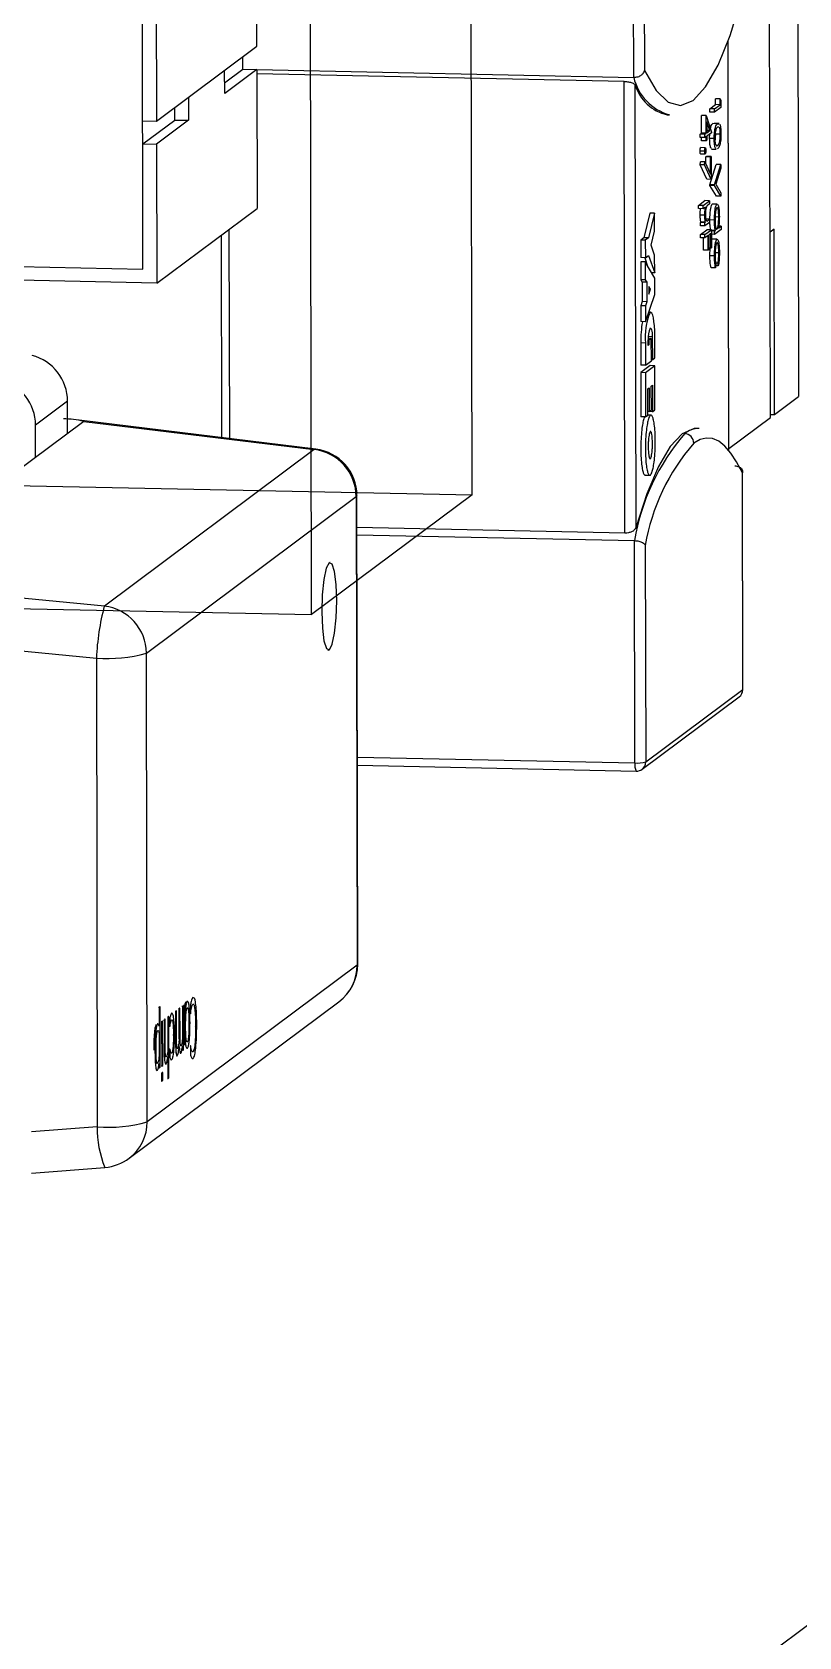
# Model space of a CAD drawing. Header units: millimetres. Extents: x -31.6 to 57.8, y -29 to 41.1.
# Drawn here: x -24.361 to -22.718, y -1.997 to 1.438 of the extents above; entities that cross this region are included whole.
import ezdxf

# ---------------------------------------------------------------- set-up
doc = ezdxf.new("R2010")
doc.units = ezdxf.units.MM

msp = doc.modelspace()

# ---------------------------------------------------------------- linework, layer by layer
at = {"color": 7, "linetype": 'Continuous', "lineweight": 25}
for p, q in [((-23.4181, 0.4471), (-23.4235, 3.4217)), ((-23.7619, 0.1909), (-23.7672, 3.1655)), ((-24.1231, 0.9307), (-24.1266, 2.8543)), ((-23.8793, 1.4075), (-23.8816, 2.6965)), ((-24.0964, 2.5364), (-24.0941, 1.2474)), ((-22.721, 1.8971), (-22.7188, 0.6577)), ((-22.779, 0.6128), (-22.7812, 1.8523)), ((-23.0718, 1.3409), (-23.0727, 1.8168)), ((-23.0495, 1.819), (-23.0487, 1.3553)), ((-22.8679, 0.5422), (-22.8695, 1.4192)), ((-22.8676, 0.5418), (-22.8692, 1.42)), ((-24.0941, 1.2474), (-23.8793, 1.4075)), ((-23.9087, 1.3585), (-23.9088, 1.3855)), ((-23.948, 1.3293), (-23.9087, 1.3585)), ((-23.9479, 1.3067), (-23.948, 1.3562)), ((-23.8792, 1.3579), (-23.9479, 1.3067)), ((-23.9087, 1.3585), (-23.8792, 1.3579)), ((-23.8792, 1.3579), (-23.8786, 1.0604)), ((-23.8792, 1.3577), (-23.0718, 1.3409)), ((-23.0921, 1.3323), (-23.8792, 1.3487)), ((-23.0904, 0.3654), (-23.0921, 1.3323)), ((-23.069, 1.325), (-23.0673, 0.3769)), ((-24.0548, 1.2496), (-24.0549, 1.2766)), ((-24.0254, 1.2986), (-24.0253, 1.249)), ((-22.9088, 1.2735), (-22.8965, 1.2827)), ((-22.899, 1.2733), (-22.9088, 1.2735)), ((-22.9088, 1.2664), (-22.9088, 1.2735)), ((-22.899, 1.2733), (-22.8866, 1.2825)), ((-22.8852, 1.2764), (-22.899, 1.2662)), ((-22.899, 1.2662), (-22.899, 1.2733)), ((-22.8867, 1.2947), (-22.8965, 1.2949)), ((-22.8965, 1.2827), (-22.8965, 1.2949)), ((-22.8866, 1.2825), (-22.8965, 1.2827)), ((-22.8866, 1.2825), (-22.8867, 1.2947)), ((-22.8867, 1.2947), (-22.8852, 1.2911)), ((-22.8852, 1.2911), (-22.8852, 1.2764)), ((-24.1237, 1.248), (-24.0941, 1.2474)), ((-24.1236, 1.1984), (-24.0548, 1.2496)), ((-24.0253, 1.249), (-24.094, 1.1978)), ((-24.0548, 1.2496), (-24.0253, 1.249)), ((-23.0002, 1.261), (-22.9953, 1.2609)), ((-22.9164, 1.259), (-22.9263, 1.2592)), ((-22.9262, 1.2216), (-22.9263, 1.2592)), ((-22.9164, 1.2214), (-22.9164, 1.259)), ((-22.9164, 1.259), (-22.9054, 1.2239)), ((-22.909, 1.2269), (-22.915, 1.2461)), ((-22.915, 1.2461), (-22.915, 1.2225)), ((-22.899, 1.2662), (-22.9088, 1.2664)), ((-22.892, 1.2418), (-22.9019, 1.242)), ((-22.8888, 1.2425), (-22.8987, 1.2428)), ((-22.892, 1.2418), (-22.8889, 1.2411)), ((-22.9294, 1.2193), (-22.9262, 1.2216)), ((-22.9195, 1.2191), (-22.9294, 1.2193)), ((-22.9294, 1.2121), (-22.9294, 1.2193)), ((-22.9195, 1.2119), (-22.9294, 1.2121)), ((-22.9164, 1.2214), (-22.9262, 1.2216)), ((-22.9262, 1.2053), (-22.9262, 1.2121)), ((-22.9163, 1.2051), (-22.9262, 1.2053)), ((-22.9195, 1.2191), (-22.9164, 1.2214)), ((-22.9195, 1.2119), (-22.9195, 1.2191)), ((-22.9163, 1.2143), (-22.9195, 1.2119)), ((-22.9163, 1.2051), (-22.9163, 1.2143)), ((-22.9149, 1.2062), (-22.9163, 1.2051)), ((-22.909, 1.2269), (-22.915, 1.227)), ((-22.915, 1.2225), (-22.909, 1.2269)), ((-22.9054, 1.2224), (-22.9149, 1.2153)), ((-22.9149, 1.2153), (-22.9149, 1.2062)), ((-22.8992, 1.2099), (-22.9091, 1.2101)), ((-22.9054, 1.2239), (-22.9054, 1.2224)), ((-22.8862, 1.2194), (-22.896, 1.2196)), ((-22.8894, 1.2345), (-22.892, 1.2347)), ((-24.1236, 1.1984), (-24.094, 1.1978)), ((-24.094, 1.1978), (-24.0935, 0.9003)), ((-22.9196, 1.1828), (-22.9295, 1.183)), ((-22.9288, 1.1775), (-22.919, 1.1773)), ((-22.9185, 1.1903), (-22.9284, 1.1905)), ((-22.9169, 1.1705), (-22.9155, 1.1715)), ((-22.9071, 1.1703), (-22.9169, 1.1705)), ((-22.9169, 1.1553), (-22.9169, 1.1705)), ((-22.9057, 1.1713), (-22.9155, 1.1715)), ((-22.9071, 1.1703), (-22.9057, 1.1713)), ((-22.907, 1.1335), (-22.9071, 1.1703)), ((-22.9057, 1.1713), (-22.9056, 1.1225)), ((-22.9049, 1.1876), (-22.8951, 1.1874)), ((-22.892, 1.195), (-22.8948, 1.1951)), ((-22.9296, 1.1539), (-22.929, 1.1605)), ((-22.9198, 1.1537), (-22.9296, 1.1539)), ((-22.9154, 1.1227), (-22.9296, 1.1539)), ((-22.9192, 1.1603), (-22.929, 1.1605)), ((-22.9198, 1.1537), (-22.9192, 1.1603)), ((-22.9056, 1.1225), (-22.9198, 1.1537)), ((-22.9192, 1.1603), (-22.907, 1.1335)), ((-22.9085, 1.1108), (-22.8948, 1.1546)), ((-22.8987, 1.1106), (-22.885, 1.1544)), ((-22.885, 1.1468), (-22.8958, 1.1122)), ((-22.885, 1.1544), (-22.8948, 1.1546)), ((-22.885, 1.1544), (-22.885, 1.1468)), ((-22.9056, 1.1225), (-22.9154, 1.1227)), ((-22.8987, 1.1106), (-22.9085, 1.1108)), ((-22.9085, 1.1098), (-22.9085, 1.1108)), ((-22.8987, 1.1096), (-22.9085, 1.1098)), ((-22.8947, 1.0865), (-22.9085, 1.1098)), ((-22.8987, 1.1096), (-22.8987, 1.1106)), ((-22.8849, 1.0863), (-22.8987, 1.1096)), ((-22.8958, 1.1122), (-22.8849, 1.0939)), ((-22.9328, 1.067), (-22.9191, 1.0772)), ((-22.923, 1.0668), (-22.9328, 1.067)), ((-22.9328, 1.0599), (-22.9328, 1.067)), ((-22.923, 1.0668), (-22.9092, 1.077)), ((-22.923, 1.0597), (-22.923, 1.0668)), ((-22.9092, 1.077), (-22.9191, 1.0772)), ((-22.9092, 1.0699), (-22.9147, 1.0658)), ((-22.9092, 1.077), (-22.9092, 1.0699)), ((-22.8936, 1.0696), (-22.9034, 1.0698)), ((-22.8849, 1.0863), (-22.8947, 1.0865)), ((-22.8849, 1.0939), (-22.8849, 1.0863)), ((-24.0935, 0.9003), (-23.8786, 1.0604)), ((-23.0369, 1.0505), (-23.0501, 0.9974)), ((-23.0271, 1.0503), (-23.0403, 0.9972)), ((-23.0271, 1.0503), (-23.0369, 1.0505)), ((-23.027, 1.0119), (-23.0271, 1.0503)), ((-22.923, 1.0597), (-22.9328, 1.0599)), ((-22.9194, 1.046), (-22.9292, 1.0462)), ((-22.929, 1.0301), (-22.9279, 1.0309)), ((-22.9181, 1.0307), (-22.9279, 1.0309)), ((-22.9181, 1.0633), (-22.923, 1.0597)), ((-22.9192, 1.0299), (-22.9181, 1.0307)), ((-22.9091, 1.0374), (-22.919, 1.0376)), ((-22.9145, 1.0334), (-22.9091, 1.0374)), ((-22.9091, 1.0374), (-22.9091, 1.0303)), ((-22.8987, 1.0355), (-22.9086, 1.0357)), ((-22.8896, 1.042), (-22.8994, 1.0422)), ((-23.9553, 1.0033), (-23.9545, 0.5696)), ((-23.9387, 1.0156), (-23.9379, 0.5676)), ((-23.0501, 0.9974), (-23.0567, 0.9925)), ((-23.0403, 0.9972), (-23.0501, 0.9974)), ((-23.0403, 0.9972), (-23.0469, 0.9923)), ((-23.0345, 0.9819), (-23.027, 1.0119)), ((-22.9192, 1.0299), (-22.929, 1.0301)), ((-22.929, 1.023), (-22.929, 1.0301)), ((-22.9192, 1.0228), (-22.929, 1.023)), ((-22.929, 1.0047), (-22.9152, 1.0149)), ((-22.9191, 1.0045), (-22.929, 1.0047)), ((-22.929, 0.9976), (-22.929, 1.0047)), ((-22.9191, 0.9974), (-22.929, 0.9976)), ((-22.9222, 0.971), (-22.9223, 0.9974)), ((-22.9091, 1.0303), (-22.9192, 1.0228)), ((-22.9192, 1.0228), (-22.9192, 1.0299)), ((-22.9191, 1.0045), (-22.9054, 1.0147)), ((-22.9191, 0.9974), (-22.9191, 1.0045)), ((-22.9124, 1.0023), (-22.9191, 0.9974)), ((-22.9054, 1.0147), (-22.9152, 1.0149)), ((-22.9124, 0.9708), (-22.9124, 1.0023)), ((-22.9068, 1.0065), (-22.911, 1.0034)), ((-22.911, 1.0034), (-22.911, 0.9719)), ((-22.9067, 0.975), (-22.9068, 1.0065)), ((-22.9054, 1.0147), (-22.9053, 0.9761)), ((-22.8968, 1.0132), (-22.9054, 1.0134)), ((-22.8985, 1.0119), (-22.9054, 1.0121)), ((-22.8985, 1.0048), (-22.9054, 1.005)), ((-22.8844, 1.0153), (-22.8985, 1.0048)), ((-22.8985, 1.0119), (-22.8968, 1.0132)), ((-22.8985, 1.0048), (-22.8985, 1.0119)), ((-22.8904, 1.018), (-22.8844, 1.0224)), ((-22.8844, 1.0224), (-22.8897, 1.0226)), ((-22.8844, 1.0224), (-22.8844, 1.0153)), ((-22.7711, 1.0159), (-22.7797, 1.0095)), ((-22.7704, 0.6192), (-22.7711, 1.0159)), ((-23.0469, 0.9923), (-23.0567, 0.9925)), ((-23.0567, 0.9925), (-23.0566, 0.9552)), ((-23.0469, 0.9923), (-23.0468, 0.955)), ((-23.0269, 0.9604), (-23.0345, 0.9819)), ((-22.9124, 0.9708), (-22.9222, 0.971)), ((-22.911, 0.9719), (-22.9124, 0.9708)), ((-22.9067, 0.975), (-22.911, 0.9751)), ((-22.9053, 0.9761), (-22.9067, 0.975)), ((-22.8935, 0.9943), (-22.9034, 0.9945)), ((-22.8894, 0.9654), (-22.8993, 0.9656)), ((-24.3891, 0.9362), (-24.1231, 0.9307)), ((-23.047, 0.9459), (-23.0568, 0.9461)), ((-23.0568, 0.9461), (-23.0568, 0.9079)), ((-23.0468, 0.955), (-23.0566, 0.9552)), ((-23.0482, 0.955), (-23.0419, 0.9371)), ((-23.047, 0.9459), (-23.0469, 0.9077)), ((-23.0268, 0.911), (-23.047, 0.9459)), ((-23.0468, 0.955), (-23.0402, 0.9599)), ((-23.0402, 0.9599), (-23.0268, 0.9222)), ((-23.0268, 0.9222), (-23.0269, 0.9604)), ((-22.8986, 0.9586), (-22.9084, 0.9588)), ((-22.8962, 0.9332), (-22.9061, 0.9334)), ((-22.8956, 0.9397), (-22.8962, 0.9332)), ((-22.8911, 0.9429), (-22.8961, 0.943)), ((-22.8905, 0.9375), (-22.8958, 0.9376)), ((-22.8905, 0.9375), (-22.8911, 0.9429)), ((-24.0935, 0.9003), (-24.389, 0.9065)), ((-23.0469, 0.9077), (-23.0568, 0.9079)), ((-23.0568, 0.9079), (-23.0537, 0.9026)), ((-23.0438, 0.9024), (-23.0537, 0.9026)), ((-23.0537, 0.9026), (-23.0536, 0.8609)), ((-23.0469, 0.9077), (-23.0438, 0.9024)), ((-23.0438, 0.9024), (-23.0438, 0.8607)), ((-23.0359, 0.8874), (-23.0392, 0.8933)), ((-23.0392, 0.8933), (-23.0392, 0.8767)), ((-23.0268, 0.9222), (-23.0334, 0.9223)), ((-23.0267, 0.8765), (-23.0268, 0.911)), ((-23.0536, 0.8609), (-23.0566, 0.8521)), ((-23.0438, 0.8607), (-23.0536, 0.8609)), ((-23.0438, 0.8607), (-23.0468, 0.8519)), ((-23.0467, 0.8179), (-23.0267, 0.8765)), ((-23.0359, 0.8874), (-23.0392, 0.8875)), ((-23.0392, 0.8767), (-23.0359, 0.8874)), ((-23.0468, 0.8519), (-23.0566, 0.8521)), ((-23.0566, 0.8521), (-23.0566, 0.8181)), ((-23.0468, 0.8519), (-23.0467, 0.8179)), ((-23.0367, 0.8376), (-23.04, 0.8377)), ((-23.0354, 0.8381), (-23.0398, 0.8382)), ((-23.0467, 0.8179), (-23.0566, 0.8181)), ((-23.0466, 0.7723), (-23.0565, 0.7725)), ((-23.0565, 0.7725), (-23.0564, 0.7252)), ((-23.0466, 0.7723), (-23.0466, 0.725)), ((-23.041, 0.7667), (-23.041, 0.7791)), ((-23.0392, 0.7784), (-23.041, 0.7784)), ((-23.0392, 0.7681), (-23.041, 0.7667)), ((-23.0392, 0.7681), (-23.041, 0.7681)), ((-23.034, 0.7822), (-23.0409, 0.7824)), ((-23.0319, 0.7858), (-23.0407, 0.786)), ((-23.034, 0.7822), (-23.0392, 0.7784)), ((-23.0392, 0.7784), (-23.0392, 0.7681)), ((-23.0339, 0.7344), (-23.034, 0.7822)), ((-23.0319, 0.7858), (-23.0318, 0.7364)), ((-23.0265, 0.7404), (-23.0266, 0.7872)), ((-23.0466, 0.725), (-23.0564, 0.7252)), ((-23.0363, 0.7239), (-23.0564, 0.709)), ((-23.0466, 0.725), (-23.0339, 0.7344)), ((-23.0265, 0.7237), (-23.0465, 0.7088)), ((-23.0265, 0.7237), (-23.0363, 0.7239)), ((-23.0318, 0.7364), (-23.0339, 0.7364)), ((-23.0318, 0.7364), (-23.0265, 0.7404)), ((-23.0263, 0.6292), (-23.0265, 0.7237)), ((-23.0465, 0.7088), (-23.0564, 0.709)), ((-23.0564, 0.709), (-23.0562, 0.6145)), ((-23.0465, 0.7088), (-23.0464, 0.6142)), ((-23.0414, 0.6746), (-23.0388, 0.6765)), ((-23.0413, 0.618), (-23.0414, 0.6746)), ((-23.0388, 0.6765), (-23.0387, 0.6259)), ((-23.034, 0.6801), (-23.0317, 0.6818)), ((-23.0339, 0.6295), (-23.034, 0.6801)), ((-23.0317, 0.6818), (-23.0316, 0.6252)), ((-22.7704, 0.6192), (-22.7188, 0.6577)), ((-24.2844, 0.6476), (-24.3531, 0.5963)), ((-24.2843, 0.5789), (-24.2844, 0.6476)), ((-23.0387, 0.6259), (-23.0413, 0.6259)), ((-23.0316, 0.6252), (-23.0413, 0.6254)), ((-23.0387, 0.6259), (-23.0339, 0.6295)), ((-23.0316, 0.6252), (-23.0263, 0.6292)), ((-22.779, 0.6194), (-22.7704, 0.6192)), ((-24.2498, 0.6046), (-24.7146, 0.2582)), ((-24.353, 0.5277), (-24.3531, 0.5963)), ((-23.7525, 0.545), (-24.2596, 0.6069)), ((-24.2498, 0.6046), (-23.7563, 0.5443)), ((-23.0464, 0.6142), (-23.0562, 0.6145)), ((-23.0464, 0.6142), (-23.0413, 0.618)), ((-23.0362, 0.6176), (-23.0417, 0.6177)), ((-23.0345, 0.618), (-23.0413, 0.6181)), ((-23.0342, 0.618), (-23.0343, 0.618)), ((-22.9317, 0.5895), (-22.9366, 0.5896)), ((-22.8676, 0.5467), (-22.779, 0.6128)), ((-23.7563, 0.5443), (-24.2057, 0.2093)), ((-23.7525, 0.545), (-23.7563, 0.5443)), ((-23.0479, 0.4896), (-23.038, 0.4894)), ((-22.8381, 0.0305), (-22.8389, 0.4943)), ((-22.8378, 0.031), (-22.8386, 0.4968)), ((-24.8958, 0.4779), (-23.4181, 0.4471)), ((-23.4181, 0.4471), (-23.7619, 0.1909)), ((-24.1156, 0.1087), (-23.6662, 0.4436)), ((-23.6647, 0.4459), (-23.6662, 0.4436)), ((-23.6662, 0.4436), (-23.6643, -0.5596)), ((-23.6629, -0.5573), (-23.6647, 0.4459)), ((-23.0904, 0.3654), (-23.6645, 0.3773)), ((-23.6645, 0.3617), (-23.07, 0.3493)), ((-23.0692, -0.1266), (-23.07, 0.3493)), ((-23.0469, 0.3393), (-23.046, -0.1245)), ((-23.7219, 0.3025), (-23.7229, 0.3025)), ((-24.2057, 0.2093), (-24.7146, 0.2582)), ((-25.2396, 0.2217), (-23.7619, 0.1909)), ((-24.6915, 0.1428), (-24.2227, 0.0978)), ((-24.1138, -0.8945), (-24.1156, 0.1087)), ((-23.7268, 0.1152), (-23.7258, 0.1151)), ((-24.2227, 0.0978), (-24.2209, -0.9054)), ((-23.0538, -0.1401), (-22.8458, 0.0149)), ((-23.046, -0.1245), (-22.8381, 0.0305)), ((-22.8378, 0.031), (-22.8381, 0.0305)), ((-23.6637, -0.1142), (-23.0692, -0.1266)), ((-23.6636, -0.1316), (-23.0662, -0.144)), ((-23.6643, -0.5596), (-24.1138, -0.8945)), ((-23.6643, -0.5596), (-23.6629, -0.5573)), ((-24.1526, -0.9727), (-23.7031, -0.6377)), ((-24.0886, -0.6502), (-24.0896, -0.6501)), ((-24.0864, -0.6485), (-24.0886, -0.6502)), ((-24.0886, -0.6502), (-24.0885, -0.6898)), ((-24.0864, -0.6485), (-24.0874, -0.6485)), ((-24.0862, -0.7778), (-24.0864, -0.6485)), ((-24.0437, -0.6515), (-24.0459, -0.6532)), ((-24.0437, -0.6515), (-24.0446, -0.6515)), ((-24.0436, -0.7062), (-24.0437, -0.6515)), ((-24.0384, -0.6476), (-24.0394, -0.6476)), ((-24.0362, -0.646), (-24.0384, -0.6476)), ((-24.0384, -0.6476), (-24.0383, -0.7182)), ((-24.0362, -0.646), (-24.0372, -0.6459)), ((-24.0361, -0.7405), (-24.0362, -0.646)), ((-24.0301, -0.6372), (-24.0284, -0.6377)), ((-24.0281, -0.6373), (-24.0291, -0.6373)), ((-24.0212, -0.6433), (-24.0222, -0.6433)), ((-24.0212, -0.6433), (-24.0211, -0.6633)), ((-24.0189, -0.6345), (-24.0199, -0.6344)), ((-24.0168, -0.6285), (-24.0158, -0.6285)), ((-24.0141, -0.6291), (-24.0158, -0.6285)), ((-24.0918, -0.6855), (-24.0928, -0.6855)), ((-24.091, -0.6853), (-24.092, -0.6852)), ((-24.0841, -0.6809), (-24.0831, -0.6809)), ((-24.0809, -0.6793), (-24.0831, -0.6809)), ((-24.0831, -0.6809), (-24.0829, -0.7754)), ((-24.0809, -0.6793), (-24.0819, -0.6792)), ((-24.0807, -0.7738), (-24.0809, -0.6793)), ((-24.0787, -0.6769), (-24.0778, -0.6769)), ((-24.0755, -0.6753), (-24.0778, -0.6769)), ((-24.0778, -0.6769), (-24.0776, -0.7382)), ((-24.0755, -0.6753), (-24.0765, -0.6753)), ((-24.0754, -0.7292), (-24.0755, -0.6753)), ((-24.0697, -0.6709), (-24.0707, -0.6709)), ((-24.0675, -0.6692), (-24.0697, -0.6709)), ((-24.0697, -0.6709), (-24.0695, -0.7415)), ((-24.0675, -0.6692), (-24.0684, -0.6692)), ((-24.0672, -0.8008), (-24.0675, -0.6692)), ((-24.0655, -0.6731), (-24.0664, -0.673)), ((-24.0655, -0.6731), (-24.0654, -0.6909)), ((-24.0637, -0.6668), (-24.0647, -0.6668)), ((-24.0626, -0.6627), (-24.0616, -0.6627)), ((-24.0606, -0.6624), (-24.0616, -0.6624)), ((-24.0533, -0.6587), (-24.0543, -0.6587)), ((-24.0511, -0.657), (-24.0533, -0.6587)), ((-24.0533, -0.6587), (-24.0532, -0.7209)), ((-24.0521, -0.657), (-24.0511, -0.657)), ((-24.051, -0.7117), (-24.0511, -0.657)), ((-24.0459, -0.6532), (-24.0468, -0.6531)), ((-24.0459, -0.6532), (-24.0458, -0.7154)), ((-24.0254, -0.6845), (-24.0245, -0.6845)), ((-24.0211, -0.6633), (-24.0221, -0.6633)), ((-24.0211, -0.6633), (-24.021, -0.6632)), ((-24.0119, -0.6527), (-24.0129, -0.6527)), ((-24.0895, -0.7026), (-24.0885, -0.7026)), ((-24.0885, -0.7026), (-24.0884, -0.7563)), ((-24.0654, -0.6909), (-24.0664, -0.6909)), ((-24.0654, -0.6909), (-24.0653, -0.6908)), ((-24.0577, -0.7091), (-24.0587, -0.709)), ((-24.0532, -0.7209), (-24.0542, -0.7209)), ((-24.0458, -0.7154), (-24.0467, -0.7154)), ((-24.0383, -0.7182), (-24.0393, -0.7182)), ((-24.0349, -0.6915), (-24.0339, -0.6915)), ((-24.0102, -0.6896), (-24.0112, -0.6895)), ((-24.0982, -0.7413), (-24.0972, -0.7413)), ((-24.0776, -0.7382), (-24.0786, -0.7382)), ((-24.0695, -0.7415), (-24.0705, -0.7415)), ((-24.0695, -0.7549), (-24.0694, -0.8024)), ((-24.0653, -0.7393), (-24.0663, -0.7393)), ((-24.0652, -0.7392), (-24.0662, -0.7392)), ((-24.0652, -0.7392), (-24.0653, -0.7393)), ((-24.0653, -0.7393), (-24.0653, -0.7572)), ((-24.052, -0.747), (-24.053, -0.7469)), ((-24.0509, -0.7531), (-24.0499, -0.7532)), ((-24.0487, -0.7375), (-24.0496, -0.7374)), ((-24.0457, -0.7234), (-24.0467, -0.7234)), ((-24.0436, -0.7475), (-24.0426, -0.7476)), ((-24.0413, -0.7319), (-24.0423, -0.7319)), ((-24.0383, -0.7317), (-24.0383, -0.7421)), ((-24.0383, -0.7421), (-24.0361, -0.7405)), ((-24.029, -0.7234), (-24.028, -0.7234)), ((-24.0279, -0.7371), (-24.0289, -0.7371)), ((-24.021, -0.7321), (-24.022, -0.7321)), ((-24.021, -0.7523), (-24.022, -0.7523)), ((-24.0208, -0.732), (-24.0218, -0.732)), ((-24.0208, -0.732), (-24.021, -0.7321)), ((-24.021, -0.7321), (-24.021, -0.7523)), ((-24.0117, -0.7288), (-24.0127, -0.7288)), ((-24.0894, -0.7563), (-24.0884, -0.7563)), ((-24.0884, -0.7696), (-24.0884, -0.7795)), ((-24.0884, -0.7795), (-24.0862, -0.7778)), ((-24.0829, -0.7754), (-24.0839, -0.7754)), ((-24.0806, -0.7894), (-24.0831, -0.7912)), ((-24.0829, -0.7754), (-24.0807, -0.7738)), ((-24.0806, -0.7894), (-24.0815, -0.7894)), ((-24.0805, -0.8059), (-24.0806, -0.7894)), ((-24.0735, -0.771), (-24.0745, -0.771)), ((-24.0653, -0.7572), (-24.0663, -0.7571)), ((-24.0633, -0.7618), (-24.0623, -0.7618)), ((-24.0186, -0.7579), (-24.0196, -0.7579)), ((-24.0176, -0.7593), (-24.0166, -0.7593)), ((-24.0841, -0.7912), (-24.0831, -0.7912)), ((-24.083, -0.8078), (-24.084, -0.8078)), ((-24.0831, -0.7912), (-24.083, -0.8078)), ((-24.083, -0.8078), (-24.0805, -0.8059)), ((-24.0694, -0.8024), (-24.0704, -0.8024)), ((-24.0694, -0.8024), (-24.0672, -0.8008)), ((-24.2209, -0.9054), (-24.3616, -0.9163)), ((-24.3615, -1.0043), (-24.2046, -0.9922)), ((-22.6234, -1.916), (-25.2701, -3.8885))]:
    msp.add_line(p, q, dxfattribs=at)
at = {"color": 7, "linetype": 'Continuous', "lineweight": 25, "flags": 128}
for points in [[(-23.0487, 1.3553), (-23.0238, 1.3126), (-22.9979, 1.2876), (-22.9714, 1.2806), (-22.9445, 1.2916), (-22.9176, 1.3206), (-22.8911, 1.3672), (-22.8654, 1.4307), (-22.8407, 1.5102)], [(-23.0266, 0.7872), (-23.0268, 0.7984), (-23.0274, 0.8088), (-23.0283, 0.8181), (-23.0296, 0.826), (-23.0311, 0.832), (-23.0329, 0.8361), (-23.0348, 0.838), (-23.0367, 0.8376)], [(-23.0365, 0.8042), (-23.0357, 0.8044), (-23.0349, 0.8038), (-23.0342, 0.8024), (-23.0335, 0.8003), (-23.033, 0.7975), (-23.0325, 0.794), (-23.0322, 0.7901), (-23.0319, 0.7858)], [(-22.9366, 0.5896), (-22.9421, 0.5893), (-22.9678, 0.5782), (-22.9935, 0.551), (-23.0188, 0.5081), (-23.0435, 0.4498), (-23.0673, 0.3769)], [(-22.8389, 0.4943), (-22.8512, 0.5178), (-22.8638, 0.5369), (-22.8766, 0.5517), (-22.8897, 0.5619), (-22.9029, 0.5677), (-22.9162, 0.569), (-22.9297, 0.5657), (-22.9431, 0.5579)], [(-23.7237, 0.1159), (-23.7176, 0.1276), (-23.7124, 0.1516), (-23.7089, 0.1844), (-23.7078, 0.2208), (-23.7091, 0.2555), (-23.7126, 0.283), (-23.7179, 0.2993), (-23.7241, 0.3018), (-23.7302, 0.2901), (-23.7354, 0.2661), (-23.7388, 0.2333), (-23.74, 0.1968), (-23.7387, 0.1622), (-23.7352, 0.1346), (-23.7299, 0.1184), (-23.7237, 0.1159)]]:
    msp.add_lwpolyline(points, dxfattribs=at)
at = {"color": 7, "linetype": 'Continuous', "lineweight": 25}
for centre, radius, start, end in [((-22.9654, 1.366), 0.1093, 193.2974, 254.1346), ((-22.9794, 1.3522), 0.0936, 196.8869, 257.1405), ((-22.9106, 0.785), 0.1367, 157.3669, 185.3581), ((-22.7746, 0.7752), 0.2819, 171.2766, 180.5622), ((-22.9888, 0.7827), 0.0523, 155.7021, 183.9809), ((-24.3862, 0.6472), 0.1018, 0.2282, 75.3873), ((-24.4549, 0.5959), 0.1018, 0.2282, 75.3873), ((-24.2909, 0.4501), 0.1598, 75.1257, 90.8752), ((-22.9316, 0.5407), 0.0488, 90.0998, 129.8634), ((-22.6087, 0.2728), 0.4676, 139.2326, 170.5765), ((-22.6048, 0.2634), 0.4486, 138.9695, 170.2637), ((-22.9634, 0.5578), 0.0203, 0.1441, 88.412), ((-23.7678, 0.4433), 0.1016, 0.1831, 83.4863), ((-23.7647, 0.4457), 0.1, 0.1033, 83.0366), ((-23.6866, 0.0734), 0.5367, 165.3291, 177.3959), ((-24.2173, 0.1083), 0.1016, 0.1831, 83.4863), ((-24.1999, 0.4055), 0.3086, 265.7641, 285.8472), ((-22.8578, 0.0309), 0.02, 306.6953, 0.1033), ((-22.8574, 0.0304), 0.0194, 306.8563, 0.3756), ((-23.0447, -0.1313), 0.0249, 169.0537, 210.6033), ((-23.0637, -0.0602), 0.0666, 265.2641, 285.3564), ((-23.0654, -0.1246), 0.0194, 306.8563, 0.3756), ((-23.0657, -0.124), 0.02, 268.8052, 306.6953), ((-23.7629, -0.5575), 0.1, 306.6953, 0.1033), ((-23.7613, -0.5601), 0.097, 306.8985, 0.3334), ((-24.1981, -0.5977), 0.3086, 265.7641, 285.8472), ((-24.012, -0.9112), 0.2089, 178.4147, 202.8058), ((-24.2107, -0.8951), 0.0969, 306.8684, 0.3635), ((-24.2123, -0.8925), 0.1, 274.4264, 306.6953)]:
    msp.add_arc(centre, radius, start, end, dxfattribs=at)
for points, knots in [([(-23.0718, 1.3409), (-23.0686, 1.3412), (-23.0622, 1.3417), (-23.0549, 1.3459), (-23.0504, 1.3505), (-23.0493, 1.3537), (-23.0487, 1.3553)], [0, 0, 0, 0, 0.278655, 0.558426, 0.779195, 1, 1, 1, 1]), ([(-23.0921, 1.3323), (-23.089, 1.3321), (-23.0828, 1.3317), (-23.0754, 1.3296), (-23.0707, 1.3273), (-23.0696, 1.3258), (-23.069, 1.325)], [0, 0, 0, 0, 0.27894, 0.558698, 0.779252, 1, 1, 1, 1]), ([(-22.9073, 1.2299), (-22.9071, 1.2313), (-22.9057, 1.2398), (-22.9036, 1.241), (-22.9019, 1.242)], [0, 0, 0, 0, 0.163148, 1, 1, 1, 1]), ([(-22.8992, 1.2099), (-22.8992, 1.2122), (-22.8991, 1.2169), (-22.8984, 1.2259), (-22.8961, 1.238), (-22.8937, 1.2403), (-22.892, 1.2418)], [0, 0, 0, 0, 0.125551, 0.25109, 0.50025, 1, 1, 1, 1]), ([(-22.8873, 1.2407), (-22.887, 1.2398), (-22.8863, 1.2381), (-22.8854, 1.2335), (-22.8849, 1.2276), (-22.8848, 1.223), (-22.8848, 1.2207)], [0, 0, 0, 0, 0.250299, 0.500232, 0.750139, 1, 1, 1, 1]), ([(-22.9091, 1.2101), (-22.9091, 1.2125), (-22.909, 1.2159), (-22.9088, 1.219), (-22.9087, 1.22)], [0, 0, 0, 0, 0.693802, 1, 1, 1, 1]), ([(-22.9049, 1.1892), (-22.9055, 1.1891), (-22.9068, 1.1888), (-22.9082, 1.1953), (-22.909, 1.2032), (-22.909, 1.2078), (-22.9091, 1.2101)], [0, 0, 0, 0, 0.256042, 0.626593, 0.813298, 1, 1, 1, 1]), ([(-22.895, 1.189), (-22.8956, 1.1889), (-22.897, 1.1886), (-22.8984, 1.1951), (-22.8991, 1.203), (-22.8992, 1.2076), (-22.8992, 1.2099)], [0, 0, 0, 0, 0.256042, 0.626593, 0.813298, 1, 1, 1, 1]), ([(-22.892, 1.2347), (-22.8933, 1.2337), (-22.8952, 1.2322), (-22.8971, 1.2231), (-22.8977, 1.2162), (-22.8978, 1.2126), (-22.8978, 1.2107)], [0, 0, 0, 0, 0.500291, 0.749086, 0.874606, 1, 1, 1, 1]), ([(-22.8978, 1.2107), (-22.8978, 1.2086), (-22.8977, 1.2043), (-22.8969, 1.1982), (-22.896, 1.1965), (-22.8954, 1.1955)], [0, 0, 0, 0, 0.280257, 0.560781, 1, 1, 1, 1]), ([(-22.8975, 1.2044), (-22.8972, 1.2058), (-22.8966, 1.2083), (-22.8961, 1.2141), (-22.8961, 1.2178), (-22.896, 1.2196)], [0, 0, 0, 0, 0.380874, 0.690655, 1, 1, 1, 1]), ([(-22.892, 1.195), (-22.8907, 1.1963), (-22.8888, 1.1981), (-22.8869, 1.207), (-22.8863, 1.2139), (-22.8862, 1.2175), (-22.8862, 1.2194)], [0, 0, 0, 0, 0.500072, 0.749021, 0.874598, 1, 1, 1, 1]), ([(-22.8848, 1.2207), (-22.8848, 1.2183), (-22.8848, 1.2136), (-22.8856, 1.2046), (-22.8878, 1.1921), (-22.8903, 1.1896), (-22.8919, 1.1879)], [0, 0, 0, 0, 0.1256, 0.251197, 0.500581, 1, 1, 1, 1]), ([(-22.8862, 1.2194), (-22.8862, 1.2212), (-22.8863, 1.2248), (-22.8868, 1.2292), (-22.8875, 1.2326), (-22.888, 1.2338), (-22.8883, 1.2344)], [0, 0, 0, 0, 0.249854, 0.499989, 0.749767, 1, 1, 1, 1]), ([(-22.9295, 1.183), (-22.9295, 1.184), (-22.9294, 1.186), (-22.9291, 1.1884), (-22.9288, 1.19), (-22.9285, 1.1903), (-22.9284, 1.1905)], [0, 0, 0, 0, 0.279581, 0.559143, 0.779575, 1, 1, 1, 1]), ([(-22.9288, 1.1775), (-22.9288, 1.1775), (-22.929, 1.1776), (-22.9292, 1.1788), (-22.9295, 1.1807), (-22.9295, 1.1823), (-22.9295, 1.183)], [0, 0, 0, 0, 0.0111381, 0.3952593, 0.6976229, 1, 1, 1, 1]), ([(-22.9196, 1.1828), (-22.9196, 1.1838), (-22.9196, 1.1858), (-22.9193, 1.1882), (-22.9189, 1.1898), (-22.9186, 1.1901), (-22.9185, 1.1903)], [0, 0, 0, 0, 0.279581, 0.559143, 0.779575, 1, 1, 1, 1]), ([(-22.9185, 1.1771), (-22.9187, 1.177), (-22.919, 1.177), (-22.9194, 1.1786), (-22.9196, 1.1805), (-22.9196, 1.1821), (-22.9196, 1.1828)], [0, 0, 0, 0, 0.279469, 0.559358, 0.779674, 1, 1, 1, 1]), ([(-22.9185, 1.1903), (-22.9183, 1.1903), (-22.918, 1.1903), (-22.9176, 1.1888), (-22.9174, 1.1868), (-22.9174, 1.1853), (-22.9174, 1.1845)], [0, 0, 0, 0, 0.279576, 0.559284, 0.779552, 1, 1, 1, 1]), ([(-22.9174, 1.1845), (-22.9174, 1.1835), (-22.9174, 1.1815), (-22.9177, 1.1792), (-22.9181, 1.1775), (-22.9184, 1.1772), (-22.9185, 1.1771)], [0, 0, 0, 0, 0.2796016, 0.559212, 0.7794752, 1, 1, 1, 1]), ([(-22.8954, 1.1955), (-22.8948, 1.1949), (-22.8936, 1.194), (-22.8925, 1.1947), (-22.892, 1.195)], [0, 0, 0, 0, 0.559599, 1, 1, 1, 1]), ([(-22.9147, 1.0658), (-22.9152, 1.0654), (-22.9161, 1.0647), (-22.9173, 1.0598), (-22.9179, 1.0534), (-22.918, 1.0491), (-22.918, 1.047)], [0, 0, 0, 0, 0.281344, 0.559027, 0.779591, 1, 1, 1, 1]), ([(-22.9086, 1.0357), (-22.9085, 1.0402), (-22.9083, 1.0493), (-22.9069, 1.0602), (-22.9052, 1.0675), (-22.904, 1.0691), (-22.9034, 1.0698)], [0, 0, 0, 0, 0.279573, 0.559333, 0.779589, 1, 1, 1, 1]), ([(-22.8987, 1.0355), (-22.8986, 1.04), (-22.8985, 1.0491), (-22.8971, 1.06), (-22.8954, 1.0673), (-22.8942, 1.0688), (-22.8936, 1.0696)], [0, 0, 0, 0, 0.279573, 0.559333, 0.779589, 1, 1, 1, 1]), ([(-22.8936, 1.0696), (-22.8928, 1.0696), (-22.8912, 1.0697), (-22.8895, 1.0625), (-22.8885, 1.0534), (-22.8884, 1.0465), (-22.8883, 1.043)], [0, 0, 0, 0, 0.279413, 0.559191, 0.779548, 1, 1, 1, 1]), ([(-22.9292, 1.0462), (-22.9292, 1.0499), (-22.9292, 1.0548), (-22.9286, 1.0587), (-22.9285, 1.0598)], [0, 0, 0, 0, 0.730857, 1, 1, 1, 1]), ([(-22.9279, 1.0309), (-22.9282, 1.0319), (-22.9286, 1.0339), (-22.9291, 1.0391), (-22.9292, 1.0435), (-22.9292, 1.0462)], [0, 0, 0, 0, 0.280394, 0.560327, 1, 1, 1, 1]), ([(-22.9194, 1.046), (-22.9193, 1.0496), (-22.9192, 1.056), (-22.9185, 1.0611), (-22.9181, 1.0633)], [0, 0, 0, 0, 0.559176, 1, 1, 1, 1]), ([(-22.9181, 1.0307), (-22.9183, 1.0317), (-22.9188, 1.0337), (-22.9193, 1.0389), (-22.9194, 1.0433), (-22.9194, 1.046)], [0, 0, 0, 0, 0.280394, 0.560327, 1, 1, 1, 1]), ([(-22.918, 1.047), (-22.9179, 1.0444), (-22.9178, 1.0392), (-22.9169, 1.0341), (-22.9162, 1.0341), (-22.916, 1.0341)], [0, 0, 0, 0, 0.397173, 0.793991, 1, 1, 1, 1]), ([(-22.9066, 1.0134), (-22.9072, 1.0167), (-22.9084, 1.0226), (-22.9085, 1.0317), (-22.9086, 1.0357)], [0, 0, 0, 0, 0.558763, 1, 1, 1, 1]), ([(-22.8968, 1.0132), (-22.8974, 1.0165), (-22.8985, 1.0224), (-22.8987, 1.0315), (-22.8987, 1.0355)], [0, 0, 0, 0, 0.558763, 1, 1, 1, 1]), ([(-22.8936, 1.0625), (-22.8941, 1.0616), (-22.8953, 1.0597), (-22.8966, 1.0525), (-22.8974, 1.0443), (-22.8975, 1.0389), (-22.8975, 1.0361)], [0, 0, 0, 0, 0.279429, 0.559146, 0.77957, 1, 1, 1, 1]), ([(-22.8975, 1.0361), (-22.8974, 1.0328), (-22.8973, 1.0261), (-22.8962, 1.0189), (-22.8949, 1.0153), (-22.894, 1.0156), (-22.8935, 1.0157)], [0, 0, 0, 0, 0.279822, 0.559387, 0.779603, 1, 1, 1, 1]), ([(-22.8896, 1.042), (-22.8896, 1.0453), (-22.8898, 1.052), (-22.8908, 1.059), (-22.8922, 1.0626), (-22.8931, 1.0625), (-22.8936, 1.0625)], [0, 0, 0, 0, 0.279767, 0.559291, 0.779719, 1, 1, 1, 1]), ([(-22.8935, 1.0157), (-22.8929, 1.0165), (-22.8917, 1.0181), (-22.8904, 1.0255), (-22.8897, 1.0338), (-22.8896, 1.0393), (-22.8896, 1.042)], [0, 0, 0, 0, 0.27966, 0.55921, 0.779487, 1, 1, 1, 1]), ([(-22.8883, 1.043), (-22.8884, 1.0377), (-22.8886, 1.0281), (-22.8899, 1.0211), (-22.8904, 1.018)], [0, 0, 0, 0, 0.558426, 1, 1, 1, 1]), ([(-22.9084, 0.9588), (-22.9084, 0.9635), (-22.9084, 0.9693), (-22.9079, 0.9742), (-22.9078, 0.975)], [0, 0, 0, 0, 0.81924, 1, 1, 1, 1]), ([(-22.9054, 0.9905), (-22.9053, 0.9908), (-22.9047, 0.9933), (-22.904, 0.9939), (-22.9034, 0.9945)], [0, 0, 0, 0, 0.098142, 1, 1, 1, 1]), ([(-22.8986, 0.9586), (-22.8985, 0.9632), (-22.8984, 0.9724), (-22.8971, 0.9839), (-22.8954, 0.9918), (-22.8941, 0.9935), (-22.8935, 0.9943)], [0, 0, 0, 0, 0.280077, 0.559647, 0.779819, 1, 1, 1, 1]), ([(-22.8934, 0.9872), (-22.894, 0.9863), (-22.8952, 0.9844), (-22.8966, 0.9766), (-22.8973, 0.9678), (-22.8973, 0.9622), (-22.8974, 0.9594)], [0, 0, 0, 0, 0.279332, 0.558778, 0.779267, 1, 1, 1, 1]), ([(-22.8935, 0.9943), (-22.8927, 0.9942), (-22.8911, 0.9942), (-22.8893, 0.9866), (-22.8884, 0.9766), (-22.8882, 0.9694), (-22.8882, 0.9658)], [0, 0, 0, 0, 0.2793814, 0.5587815, 0.7792808, 1, 1, 1, 1]), ([(-22.8894, 0.9654), (-22.8895, 0.9688), (-22.8896, 0.9758), (-22.8906, 0.9832), (-22.892, 0.9875), (-22.8929, 0.9873), (-22.8934, 0.9872)], [0, 0, 0, 0, 0.280136, 0.559769, 0.77989, 1, 1, 1, 1]), ([(-22.8911, 0.9429), (-22.8906, 0.9467), (-22.8896, 0.9533), (-22.8895, 0.9617), (-22.8894, 0.9654)], [0, 0, 0, 0, 0.558451, 1, 1, 1, 1]), ([(-22.8882, 0.9658), (-22.8882, 0.9622), (-22.8883, 0.9563), (-22.8888, 0.9484), (-22.8895, 0.9421), (-22.8902, 0.939), (-22.8905, 0.9375)], [0, 0, 0, 0, 0.339714, 0.560013, 0.780007, 1, 1, 1, 1]), ([(-22.9061, 0.9334), (-22.9066, 0.9353), (-22.9074, 0.9385), (-22.908, 0.9454), (-22.9084, 0.9519), (-22.9084, 0.9565), (-22.9084, 0.9588)], [0, 0, 0, 0, 0.338983, 0.559249, 0.779562, 1, 1, 1, 1]), ([(-22.8962, 0.9332), (-22.8967, 0.9351), (-22.8975, 0.9383), (-22.8982, 0.9452), (-22.8985, 0.9517), (-22.8986, 0.9563), (-22.8986, 0.9586)], [0, 0, 0, 0, 0.338983, 0.559249, 0.779562, 1, 1, 1, 1]), ([(-22.8974, 0.9594), (-22.8972, 0.9549), (-22.8971, 0.9467), (-22.896, 0.9418), (-22.8956, 0.9397)], [0, 0, 0, 0, 0.558788, 1, 1, 1, 1]), ([(-23.0476, 0.6158), (-23.0478, 0.6156), (-23.0486, 0.6146), (-23.0503, 0.6098), (-23.0526, 0.6003), (-23.0547, 0.5857), (-23.0562, 0.5669), (-23.0568, 0.5458), (-23.0561, 0.5256), (-23.0546, 0.5091), (-23.0524, 0.4978), (-23.0501, 0.4916), (-23.0479, 0.4891), (-23.0465, 0.4897), (-23.0458, 0.49)], [0, 0, 0, 0, 0.010487, 0.08055, 0.162726, 0.257466, 0.363208, 0.47557, 0.587931, 0.693674, 0.788413, 0.870589, 0.940652, 1, 1, 1, 1]), ([(-23.0362, 0.6176), (-23.0369, 0.6169), (-23.0383, 0.6154), (-23.0404, 0.6097), (-23.0427, 0.6001), (-23.0449, 0.5855), (-23.0464, 0.5667), (-23.0469, 0.5456), (-23.0463, 0.5254), (-23.0447, 0.5089), (-23.0426, 0.4976), (-23.0402, 0.4913), (-23.038, 0.4889), (-23.0366, 0.4895), (-23.036, 0.4898)], [0, 0, 0, 0, 0.056583, 0.123382, 0.20173, 0.292056, 0.392873, 0.5, 0.607127, 0.707944, 0.79827, 0.876618, 0.943417, 1, 1, 1, 1]), ([(-23.036, 0.4898), (-23.0353, 0.4905), (-23.0339, 0.4919), (-23.0318, 0.4977), (-23.0295, 0.5073), (-23.0273, 0.5218), (-23.0258, 0.5406), (-23.0253, 0.5617), (-23.0259, 0.582), (-23.0275, 0.5985), (-23.0296, 0.6098), (-23.032, 0.616), (-23.0342, 0.6185), (-23.0356, 0.6179), (-23.0362, 0.6176)], [0, 0, 0, 0, 0.056583, 0.123382, 0.20173, 0.292056, 0.392873, 0.5, 0.607127, 0.707944, 0.79827, 0.876618, 0.943417, 1, 1, 1, 1]), ([(-23.0362, 0.5826), (-23.0364, 0.5823), (-23.037, 0.5816), (-23.038, 0.5791), (-23.0389, 0.5747), (-23.0398, 0.5682), (-23.0405, 0.5597), (-23.0407, 0.5503), (-23.0404, 0.5412), (-23.0398, 0.5337), (-23.0388, 0.5285), (-23.0379, 0.5256), (-23.0369, 0.5245), (-23.0363, 0.5247), (-23.036, 0.5248)], [0, 0, 0, 0, 0.054811, 0.119848, 0.196985, 0.287356, 0.389894, 0.5, 0.610106, 0.712644, 0.803015, 0.880152, 0.945189, 1, 1, 1, 1]), ([(-23.036, 0.5248), (-23.0358, 0.5251), (-23.0352, 0.5257), (-23.0342, 0.5283), (-23.0333, 0.5326), (-23.0324, 0.5392), (-23.0317, 0.5476), (-23.0315, 0.5571), (-23.0318, 0.5662), (-23.0324, 0.5737), (-23.0333, 0.5789), (-23.0343, 0.5818), (-23.0353, 0.5829), (-23.0359, 0.5827), (-23.0362, 0.5826)], [0, 0, 0, 0, 0.054811, 0.119848, 0.196985, 0.287356, 0.389894, 0.5, 0.610106, 0.712644, 0.803015, 0.880152, 0.945189, 1, 1, 1, 1]), ([(-22.8552, 0.5094), (-22.8521, 0.509), (-22.846, 0.5082), (-22.8407, 0.5038), (-22.8384, 0.499), (-22.8387, 0.4958), (-22.8389, 0.4943)], [0, 0, 0, 0, 0.278655, 0.558426, 0.779195, 1, 1, 1, 1]), ([(-23.0673, 0.3769), (-23.0681, 0.3753), (-23.0697, 0.372), (-23.0758, 0.3681), (-23.0831, 0.3657), (-23.0879, 0.3655), (-23.0904, 0.3654)], [0, 0, 0, 0, 0.279793, 0.559224, 0.779182, 1, 1, 1, 1]), ([(-23.07, 0.3493), (-23.0668, 0.3491), (-23.0604, 0.3485), (-23.0531, 0.3456), (-23.0486, 0.3424), (-23.0474, 0.3403), (-23.0469, 0.3393)], [0, 0, 0, 0, 0.278655, 0.558426, 0.779195, 1, 1, 1, 1]), ([(-24.0358, -0.6915), (-24.0358, -0.686), (-24.0358, -0.6759), (-24.0351, -0.6616), (-24.034, -0.6497), (-24.0323, -0.6402), (-24.0308, -0.6382), (-24.0301, -0.6372)], [0, 0, 0, 0, 0.243382, 0.449052, 0.628107, 0.813498, 1, 1, 1, 1]), ([(-24.0281, -0.6373), (-24.0288, -0.6381), (-24.03, -0.6396), (-24.0316, -0.6469), (-24.0329, -0.658), (-24.0338, -0.6735), (-24.0338, -0.6851), (-24.0339, -0.6915)], [0, 0, 0, 0, 0.159509, 0.31418, 0.48518, 0.717663, 1, 1, 1, 1]), ([(-24.0316, -0.6898), (-24.0316, -0.6845), (-24.0315, -0.6751), (-24.031, -0.664), (-24.0302, -0.6576), (-24.0296, -0.6542), (-24.0289, -0.6518), (-24.0284, -0.6513), (-24.0281, -0.651)], [0, 0, 0, 0, 0.34316, 0.601686, 0.707937, 0.804931, 0.899766, 1, 1, 1, 1]), ([(-24.0222, -0.6828), (-24.0223, -0.6752), (-24.0224, -0.6613), (-24.0238, -0.6454), (-24.0259, -0.637), (-24.0274, -0.6372), (-24.0281, -0.6373)], [0, 0, 0, 0, 0.342264, 0.621135, 0.80934, 1, 1, 1, 1]), ([(-24.0281, -0.651), (-24.0278, -0.6508), (-24.0273, -0.6506), (-24.0266, -0.6519), (-24.0259, -0.6545), (-24.0252, -0.6598), (-24.0246, -0.67), (-24.0245, -0.6793), (-24.0245, -0.6845)], [0, 0, 0, 0, 0.101139, 0.196776, 0.294667, 0.402079, 0.661192, 1, 1, 1, 1]), ([(-24.0189, -0.6345), (-24.0193, -0.636), (-24.0201, -0.6387), (-24.0209, -0.642), (-24.0212, -0.6433)], [0, 0, 0, 0, 0.576812, 1, 1, 1, 1]), ([(-24.021, -0.6632), (-24.0207, -0.6612), (-24.0201, -0.657), (-24.0195, -0.6535), (-24.0191, -0.6517)], [0, 0, 0, 0, 0.491511, 1, 1, 1, 1]), ([(-24.0191, -0.6517), (-24.0186, -0.6494), (-24.0175, -0.645), (-24.0163, -0.6436), (-24.0158, -0.643)], [0, 0, 0, 0, 0.533279, 1, 1, 1, 1]), ([(-24.0158, -0.6285), (-24.0164, -0.6291), (-24.0175, -0.6302), (-24.0185, -0.6332), (-24.0189, -0.6345)], [0, 0, 0, 0, 0.581677, 1, 1, 1, 1]), ([(-24.0158, -0.643), (-24.0154, -0.6429), (-24.0145, -0.6427), (-24.0131, -0.6454), (-24.0124, -0.6499), (-24.0119, -0.6527)], [0, 0, 0, 0, 0.265578, 0.538034, 1, 1, 1, 1]), ([(-24.0101, -0.6408), (-24.0105, -0.6383), (-24.0113, -0.6333), (-24.0124, -0.6308), (-24.013, -0.6296)], [0, 0, 0, 0, 0.5130174, 1, 1, 1, 1]), ([(-24.0078, -0.6878), (-24.0079, -0.6772), (-24.0081, -0.66), (-24.0096, -0.6461), (-24.0101, -0.6408)], [0, 0, 0, 0, 0.616517, 1, 1, 1, 1]), ([(-24.0992, -0.7413), (-24.0991, -0.7333), (-24.099, -0.7188), (-24.0977, -0.7006), (-24.0958, -0.6887), (-24.0944, -0.6865), (-24.0938, -0.6855)], [0, 0, 0, 0, 0.353736, 0.642113, 0.827563, 1, 1, 1, 1]), ([(-24.0918, -0.6855), (-24.0924, -0.6863), (-24.0935, -0.688), (-24.095, -0.6958), (-24.0963, -0.7073), (-24.0971, -0.7231), (-24.0972, -0.7349), (-24.0972, -0.7413)], [0, 0, 0, 0, 0.146586, 0.29815, 0.475761, 0.715828, 1, 1, 1, 1]), ([(-24.0885, -0.6898), (-24.0891, -0.688), (-24.0901, -0.6849), (-24.0913, -0.6854), (-24.0918, -0.6855)], [0, 0, 0, 0, 0.556109, 1, 1, 1, 1]), ([(-24.0637, -0.6668), (-24.0641, -0.6679), (-24.0647, -0.6698), (-24.0652, -0.6721), (-24.0655, -0.6731)], [0, 0, 0, 0, 0.5763516, 1, 1, 1, 1]), ([(-24.0653, -0.6908), (-24.0647, -0.6869), (-24.0636, -0.6799), (-24.0622, -0.6776), (-24.0615, -0.6766)], [0, 0, 0, 0, 0.572939, 1, 1, 1, 1]), ([(-24.0616, -0.6627), (-24.062, -0.6632), (-24.0628, -0.6639), (-24.0634, -0.6659), (-24.0637, -0.6668)], [0, 0, 0, 0, 0.571999, 1, 1, 1, 1]), ([(-24.0572, -0.6716), (-24.0575, -0.6697), (-24.0581, -0.6661), (-24.0596, -0.6624), (-24.0608, -0.6626), (-24.0616, -0.6627)], [0, 0, 0, 0, 0.284136, 0.557791, 1, 1, 1, 1]), ([(-24.0615, -0.6766), (-24.0612, -0.6765), (-24.0607, -0.6763), (-24.0599, -0.6775), (-24.0592, -0.6801), (-24.0585, -0.6854), (-24.0578, -0.6952), (-24.0577, -0.7041), (-24.0577, -0.7091)], [0, 0, 0, 0, 0.105913, 0.206213, 0.308556, 0.420177, 0.678669, 1, 1, 1, 1]), ([(-24.0554, -0.7074), (-24.0555, -0.6992), (-24.0556, -0.686), (-24.0567, -0.6756), (-24.0572, -0.6716)], [0, 0, 0, 0, 0.62155, 1, 1, 1, 1]), ([(-24.0245, -0.6845), (-24.0245, -0.6899), (-24.0245, -0.6993), (-24.0251, -0.7105), (-24.0258, -0.7168), (-24.0264, -0.7202), (-24.0272, -0.7225), (-24.0277, -0.7231), (-24.028, -0.7234)], [0, 0, 0, 0, 0.344916, 0.602193, 0.707459, 0.804073, 0.899115, 1, 1, 1, 1]), ([(-24.0279, -0.7371), (-24.0273, -0.7363), (-24.0261, -0.7347), (-24.0245, -0.7273), (-24.0231, -0.7162), (-24.0223, -0.7008), (-24.0222, -0.6892), (-24.0222, -0.6828)], [0, 0, 0, 0, 0.158903, 0.314078, 0.48647, 0.719314, 1, 1, 1, 1]), ([(-24.0119, -0.6527), (-24.0114, -0.6582), (-24.0104, -0.6695), (-24.0103, -0.6828), (-24.0102, -0.6896)], [0, 0, 0, 0, 0.492426, 1, 1, 1, 1]), ([(-24.0949, -0.7378), (-24.0949, -0.7326), (-24.0949, -0.7235), (-24.0943, -0.7126), (-24.0936, -0.7063), (-24.0929, -0.7028), (-24.0922, -0.7005), (-24.0917, -0.6999), (-24.0914, -0.6996)], [0, 0, 0, 0, 0.334124, 0.592774, 0.701296, 0.800484, 0.897509, 1, 1, 1, 1]), ([(-24.0914, -0.6996), (-24.0909, -0.6994), (-24.0898, -0.6991), (-24.0889, -0.7015), (-24.0885, -0.7026)], [0, 0, 0, 0, 0.515614, 1, 1, 1, 1]), ([(-24.0577, -0.7091), (-24.0577, -0.713), (-24.0577, -0.7202), (-24.0581, -0.7303), (-24.0589, -0.7387), (-24.06, -0.7455), (-24.0609, -0.7469), (-24.0614, -0.7476)], [0, 0, 0, 0, 0.251272, 0.462639, 0.643675, 0.824609, 1, 1, 1, 1]), ([(-24.057, -0.7454), (-24.0565, -0.7393), (-24.0555, -0.727), (-24.0554, -0.714), (-24.0554, -0.7074)], [0, 0, 0, 0, 0.495612, 1, 1, 1, 1]), ([(-24.0532, -0.7209), (-24.0532, -0.727), (-24.0531, -0.7364), (-24.0523, -0.7442), (-24.052, -0.747)], [0, 0, 0, 0, 0.6362457, 1, 1, 1, 1]), ([(-24.0506, -0.7322), (-24.0507, -0.7308), (-24.0508, -0.7277), (-24.0509, -0.7208), (-24.051, -0.7153), (-24.051, -0.7117)], [0, 0, 0, 0, 0.208542, 0.485657, 1, 1, 1, 1]), ([(-24.0458, -0.7154), (-24.0457, -0.7171), (-24.0457, -0.7198), (-24.0457, -0.7224), (-24.0457, -0.7234)], [0, 0, 0, 0, 0.633829, 1, 1, 1, 1]), ([(-24.0432, -0.7267), (-24.0432, -0.7253), (-24.0434, -0.7222), (-24.0435, -0.7153), (-24.0435, -0.7098), (-24.0436, -0.7062)], [0, 0, 0, 0, 0.2085419, 0.4856574, 1, 1, 1, 1]), ([(-24.0383, -0.7182), (-24.0388, -0.7219), (-24.0395, -0.7267), (-24.0406, -0.731), (-24.0411, -0.7316), (-24.0413, -0.7319)], [0, 0, 0, 0, 0.6221032, 0.822626, 1, 1, 1, 1]), ([(-24.0336, -0.7303), (-24.0339, -0.7283), (-24.0349, -0.7228), (-24.0357, -0.7092), (-24.0358, -0.6977), (-24.0358, -0.6915)], [0, 0, 0, 0, 0.200723, 0.562276, 1, 1, 1, 1]), ([(-24.0339, -0.6915), (-24.0338, -0.6969), (-24.0337, -0.707), (-24.0331, -0.7202), (-24.0319, -0.7304), (-24.0301, -0.7374), (-24.0287, -0.7372), (-24.0279, -0.7371)], [0, 0, 0, 0, 0.242652, 0.448218, 0.627682, 0.813404, 1, 1, 1, 1]), ([(-24.028, -0.7234), (-24.0282, -0.7235), (-24.0288, -0.7237), (-24.0295, -0.7225), (-24.0301, -0.72), (-24.0309, -0.7148), (-24.0315, -0.7045), (-24.0316, -0.6952), (-24.0316, -0.6898)], [0, 0, 0, 0, 0.1009288, 0.1958871, 0.2923398, 0.3974339, 0.6547224, 1, 1, 1, 1]), ([(-24.0102, -0.6896), (-24.0103, -0.6978), (-24.0103, -0.7113), (-24.0113, -0.7239), (-24.0117, -0.7288)], [0, 0, 0, 0, 0.616675, 1, 1, 1, 1]), ([(-24.0099, -0.7373), (-24.0093, -0.7292), (-24.0079, -0.7132), (-24.0079, -0.6962), (-24.0078, -0.6878)], [0, 0, 0, 0, 0.505614, 1, 1, 1, 1]), ([(-24.0972, -0.7413), (-24.0972, -0.7478), (-24.0971, -0.7596), (-24.0962, -0.7727), (-24.0953, -0.78), (-24.0944, -0.7836), (-24.0934, -0.7855), (-24.0927, -0.7852), (-24.0924, -0.7851)], [0, 0, 0, 0, 0.321199, 0.584466, 0.697891, 0.799783, 0.897679, 1, 1, 1, 1]), ([(-24.0919, -0.7696), (-24.0921, -0.7697), (-24.0926, -0.7699), (-24.0933, -0.7686), (-24.0938, -0.766), (-24.0944, -0.7607), (-24.0949, -0.7511), (-24.0949, -0.7426), (-24.0949, -0.7378)], [0, 0, 0, 0, 0.101151, 0.19523, 0.291558, 0.398874, 0.661355, 1, 1, 1, 1]), ([(-24.0776, -0.7382), (-24.0776, -0.7422), (-24.0776, -0.7495), (-24.0771, -0.759), (-24.0763, -0.7664), (-24.075, -0.7713), (-24.074, -0.7711), (-24.0735, -0.771)], [0, 0, 0, 0, 0.247581, 0.453935, 0.629835, 0.812346, 1, 1, 1, 1]), ([(-24.075, -0.75), (-24.0751, -0.7466), (-24.0754, -0.7399), (-24.0754, -0.7328), (-24.0754, -0.7292)], [0, 0, 0, 0, 0.494183, 1, 1, 1, 1]), ([(-24.0729, -0.7555), (-24.0732, -0.7556), (-24.0737, -0.7559), (-24.0743, -0.7547), (-24.0747, -0.7526), (-24.0749, -0.7509), (-24.075, -0.75)], [0, 0, 0, 0, 0.323525, 0.583636, 0.782221, 1, 1, 1, 1]), ([(-24.0735, -0.771), (-24.0731, -0.7705), (-24.0723, -0.7695), (-24.0709, -0.764), (-24.0701, -0.7585), (-24.0695, -0.7549)], [0, 0, 0, 0, 0.250796, 0.510091, 1, 1, 1, 1]), ([(-24.0695, -0.7415), (-24.0701, -0.7453), (-24.0709, -0.7503), (-24.0722, -0.7545), (-24.0727, -0.7552), (-24.0729, -0.7555)], [0, 0, 0, 0, 0.61394, 0.817034, 1, 1, 1, 1]), ([(-24.0637, -0.7451), (-24.064, -0.744), (-24.0646, -0.7423), (-24.065, -0.74), (-24.0652, -0.7392)], [0, 0, 0, 0, 0.629517, 1, 1, 1, 1]), ([(-24.0614, -0.7476), (-24.0619, -0.7476), (-24.0627, -0.7476), (-24.0634, -0.7459), (-24.0637, -0.7451)], [0, 0, 0, 0, 0.5707151, 1, 1, 1, 1]), ([(-24.0614, -0.7615), (-24.0609, -0.7609), (-24.06, -0.7598), (-24.0584, -0.7549), (-24.0575, -0.749), (-24.057, -0.7454)], [0, 0, 0, 0, 0.282355, 0.561049, 1, 1, 1, 1]), ([(-24.052, -0.747), (-24.0518, -0.7482), (-24.0515, -0.7507), (-24.0505, -0.7532), (-24.0497, -0.7531), (-24.0493, -0.753)], [0, 0, 0, 0, 0.295447, 0.567291, 1, 1, 1, 1]), ([(-24.0487, -0.7375), (-24.049, -0.7376), (-24.0494, -0.7378), (-24.05, -0.7366), (-24.0504, -0.7346), (-24.0505, -0.733), (-24.0506, -0.7322)], [0, 0, 0, 0, 0.313104, 0.57244, 0.775172, 1, 1, 1, 1]), ([(-24.0493, -0.753), (-24.0489, -0.7524), (-24.048, -0.7513), (-24.0466, -0.7445), (-24.0458, -0.738), (-24.0453, -0.7337)], [0, 0, 0, 0, 0.239318, 0.492712, 1, 1, 1, 1]), ([(-24.0457, -0.7234), (-24.0462, -0.7273), (-24.0469, -0.7324), (-24.0481, -0.7366), (-24.0485, -0.7372), (-24.0487, -0.7375)], [0, 0, 0, 0, 0.641154, 0.832809, 1, 1, 1, 1]), ([(-24.0453, -0.7337), (-24.0451, -0.7364), (-24.0448, -0.7414), (-24.0438, -0.7459), (-24.0428, -0.7478), (-24.0422, -0.7475), (-24.0418, -0.7474)], [0, 0, 0, 0, 0.3274138, 0.5975663, 0.796402, 1, 1, 1, 1]), ([(-24.0413, -0.7319), (-24.0416, -0.732), (-24.042, -0.7322), (-24.0426, -0.7311), (-24.0429, -0.7291), (-24.0431, -0.7275), (-24.0432, -0.7267)], [0, 0, 0, 0, 0.313104, 0.57244, 0.775172, 1, 1, 1, 1]), ([(-24.0418, -0.7474), (-24.0415, -0.747), (-24.0407, -0.746), (-24.0395, -0.7405), (-24.0387, -0.7352), (-24.0383, -0.7317)], [0, 0, 0, 0, 0.252899, 0.510858, 1, 1, 1, 1]), ([(-24.021, -0.7523), (-24.0205, -0.7536), (-24.0198, -0.7558), (-24.019, -0.7573), (-24.0186, -0.7579)], [0, 0, 0, 0, 0.57535, 1, 1, 1, 1]), ([(-24.0189, -0.741), (-24.0193, -0.7394), (-24.02, -0.7367), (-24.0206, -0.7332), (-24.0208, -0.732)], [0, 0, 0, 0, 0.629317, 1, 1, 1, 1]), ([(-24.0156, -0.7446), (-24.0163, -0.7448), (-24.0174, -0.745), (-24.0184, -0.7422), (-24.0189, -0.741)], [0, 0, 0, 0, 0.585054, 1, 1, 1, 1]), ([(-24.0117, -0.7288), (-24.012, -0.7311), (-24.0126, -0.7357), (-24.0138, -0.7419), (-24.0149, -0.7436), (-24.0156, -0.7446)], [0, 0, 0, 0, 0.303059, 0.58406, 1, 1, 1, 1]), ([(-24.0156, -0.7589), (-24.0149, -0.7582), (-24.0137, -0.7568), (-24.0116, -0.75), (-24.0106, -0.7422), (-24.0099, -0.7373)], [0, 0, 0, 0, 0.283843, 0.556162, 1, 1, 1, 1]), ([(-24.0924, -0.7851), (-24.0919, -0.7846), (-24.0911, -0.7835), (-24.0897, -0.7781), (-24.0889, -0.7728), (-24.0884, -0.7696)], [0, 0, 0, 0, 0.271818, 0.548146, 1, 1, 1, 1]), ([(-24.0884, -0.7563), (-24.089, -0.76), (-24.09, -0.7663), (-24.0913, -0.7686), (-24.0919, -0.7696)], [0, 0, 0, 0, 0.588639, 1, 1, 1, 1]), ([(-24.0653, -0.7572), (-24.0646, -0.7588), (-24.0634, -0.7619), (-24.062, -0.7616), (-24.0614, -0.7615)], [0, 0, 0, 0, 0.5459614, 1, 1, 1, 1]), ([(-24.0186, -0.7579), (-24.0181, -0.7586), (-24.0171, -0.7597), (-24.0161, -0.7592), (-24.0156, -0.7589)], [0, 0, 0, 0, 0.534305, 1, 1, 1, 1])]:
    msp.add_open_spline(points, degree=3, knots=knots, dxfattribs=at)

doc.saveas('drawing.dxf')
